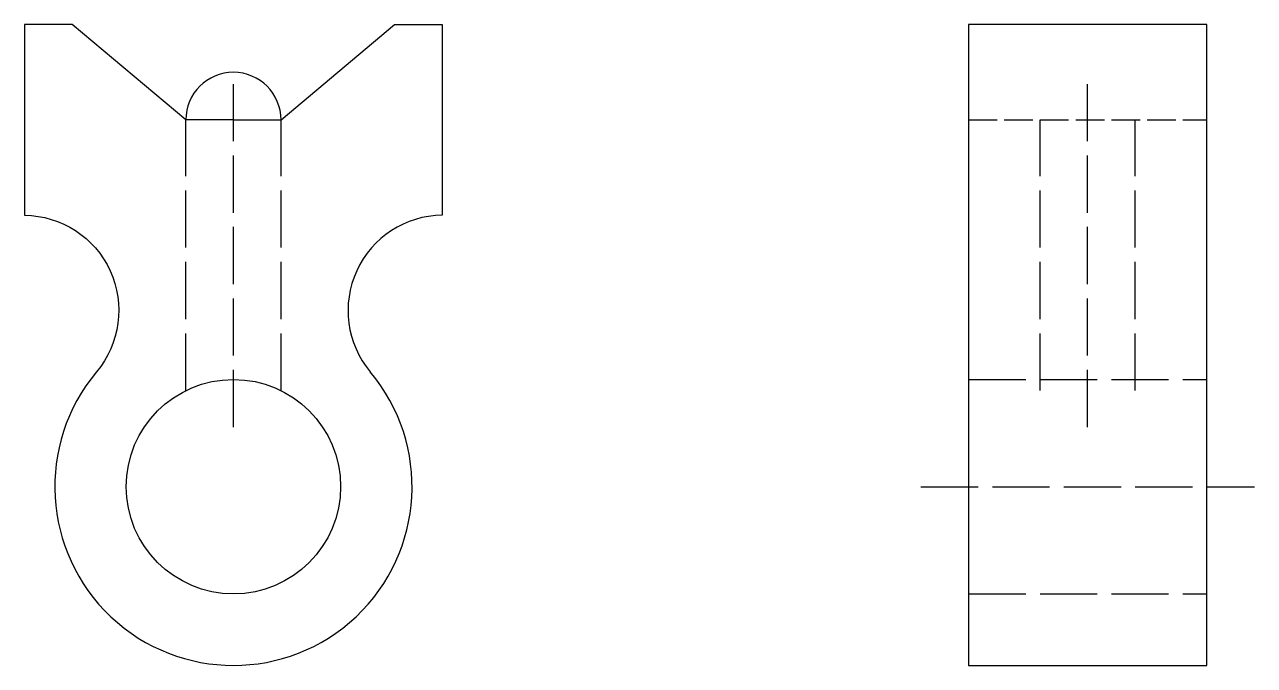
# Model space of a CAD drawing. Header units: millimetres. Extents: x 14.9 to 40.7, y 6.3 to 19.8.
import ezdxf

# ---------------------------------------------------------------- set-up
doc = ezdxf.new("R2010")
doc.units = ezdxf.units.MM
doc.linetypes.add('ACAD_ISO02W100', pattern=[15, 12, -3])
for name, color, linetype in [('Cerc', 2, 'Continuous'), ('Contur', 4, 'Continuous'), ('Linie punctata', 254, 'ACAD_ISO02W100')]:
    doc.layers.add(name, color=color, linetype=linetype)

msp = doc.modelspace()

# ---------------------------------------------------------------- linework, layer by layer
at = {"layer": 'Cerc', "linetype": 'ACAD_ISO02W100', "ltscale": 0.1}
for p, q in [((34.724, 12.31), (39.724, 12.31)), ((33.724, 10.06), (40.724, 10.06)), ((34.724, 7.81), (39.724, 7.81))]:
    msp.add_line(p, q, dxfattribs=at)
at = {"layer": 'Cerc'}
msp.add_circle((19.293, 10.06), 2.25, dxfattribs=at)
msp.add_arc((19.293, 17.756), 1, 0, 180, dxfattribs=at)
at = {"layer": 'Contur'}
for p, q in [((34.724, 19.756), (34.724, 6.31)), ((39.724, 19.756), (34.724, 19.756)), ((39.724, 6.31), (39.724, 19.756)), ((34.724, 6.31), (39.724, 6.31))]:
    msp.add_line(p, q, dxfattribs=at)
for points in [[(19.293, 17.756), (18.293, 17.756), (15.909, 19.756), (14.909, 19.756), (14.909, 15.756), (14.909, 15.756, -0.633342), (16.42, 12.471)], [(19.293, 17.756), (20.293, 17.756), (22.676, 19.756), (23.676, 19.756), (23.676, 15.756), (23.676, 15.756, 0.633342), (22.166, 12.471)]]:
    msp.add_lwpolyline(points, format="xyb", dxfattribs=at)
msp.add_arc((19.293, 10.06), 3.75, 140, 40, dxfattribs=at)
at = {"layer": 'Linie punctata', "ltscale": 0.1}
for p, q in [((19.293, 11.31), (19.293, 18.756)), ((37.224, 11.31), (37.224, 18.756)), ((18.293, 12.076), (18.293, 17.756)), ((20.293, 12.076), (20.293, 17.756)), ((36.224, 12.076), (36.224, 17.756)), ((38.224, 12.076), (38.224, 17.756))]:
    msp.add_line(p, q, dxfattribs=at)
at = {"layer": 'Linie punctata', "ltscale": 0.05}
msp.add_line((34.724, 17.756), (39.724, 17.756), dxfattribs=at)

doc.saveas('drawing.dxf')
